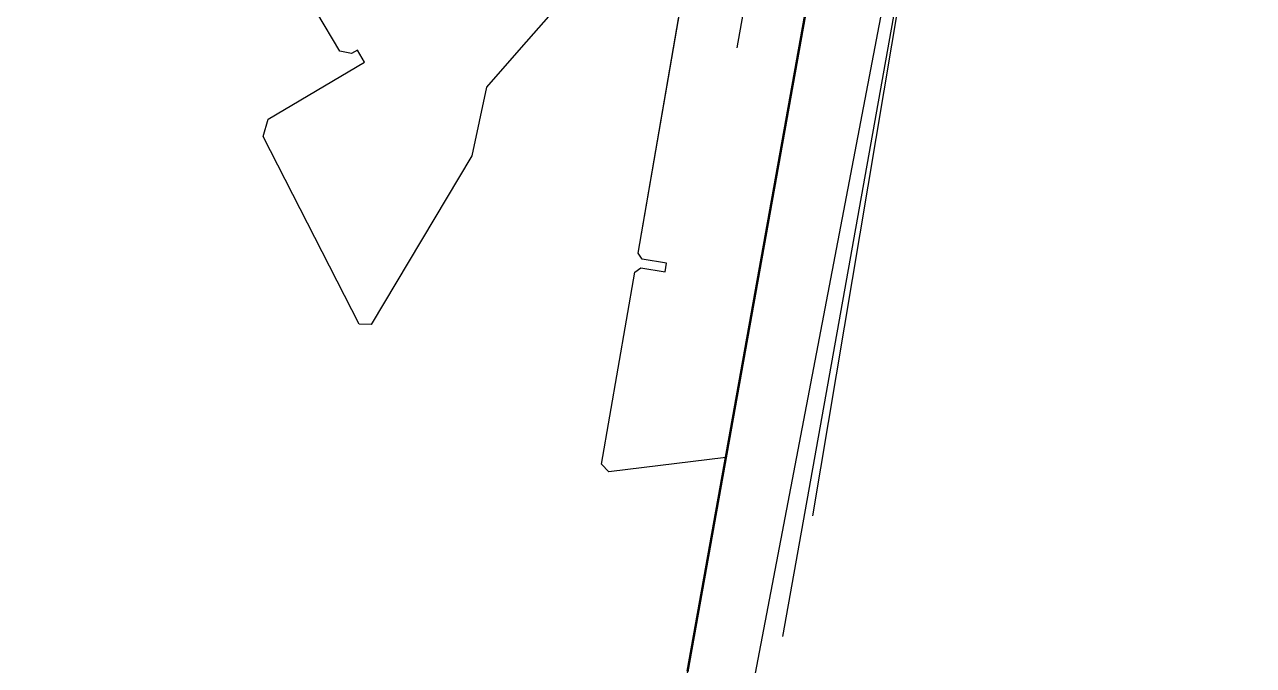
# Model space of a CAD drawing. Header units: millimetres. Extents: x 587399 to 927168, y 438565 to 1444955.
# Drawn here: x 922809 to 923509, y 1442725 to 1443090 of the extents above; entities that cross this region are included whole.
import ezdxf

# ---------------------------------------------------------------- set-up
doc = ezdxf.new("R2010")
doc.units = ezdxf.units.MM
doc.header["$LTSCALE"] = 2
doc.layers.add('end maj 26 02 2021', color=7, linetype='Continuous')

msp = doc.modelspace()

# ---------------------------------------------------------------- linework, layer by layer
at = {"layer": 'end maj 26 02 2021', "color": 7}
msp.add_line((923158.357, 1442959.768), (923207.914, 1443246.264), dxfattribs=at)
at = {"layer": 'end maj 26 02 2021', "linetype": 'ByBlock'}
msp.add_line((923241, 1442741), (923327.3, 1443224.25), dxfattribs=at)
at = {"layer": 'end maj 26 02 2021', "color": 7, "linetype": 'ByBlock'}
msp.add_line((923327.3, 1443224.25), (923257.891, 1442809.918), dxfattribs=at)
at = {"layer": 'end maj 26 02 2021', "color": 2, "linetype": 'ByBlock', "lineweight": 30}
msp.add_lwpolyline([(923182.953, 1442498.138), (923373.219, 1443494.474), (923374.079, 1443512.513), (923374.024, 1443525.983), (923376.881, 1443537.277), (923383.165, 1443548.044), (923394.767, 1443555.097), (923601.592, 1443641.276), (923616.593, 1443642.466), (923626.35, 1443637.457), (923635.06, 1443626.737), (923644.252, 1443611.185), (923896.918, 1442962.277), (923935.141, 1442863.592), (923957.85, 1442809.847), (923972.548, 1442778.381), (923990.796, 1442745.626), (924016.972, 1442698.596), (924028.818, 1442680.362), (924035.937, 1442657.451), (924041.887, 1442629.718), (924040.934, 1442570.89), (924038.26, 1442499.365)], dxfattribs=at)
at = {"layer": 'end maj 26 02 2021', "linetype": 'ByBlock', "lineweight": 50, "elevation": -1.484, "flags": 128}
msp.add_lwpolyline([(922749.78, 1442651.98), (922680.93, 1442789.62), (922630.47, 1442890.75), (922594.4, 1442963.04), (922520.17, 1443111.88), (922558.78, 1443132.57), (922636.37, 1443180.55), (922710.2, 1443223.82), (922819.826, 1443291.479), (922919.12, 1443130.165), (923164.323, 1443260.865), (923276.347, 1443223.342), (923264.015, 1443154.291), (923186.652, 1442721.081)], dxfattribs=at)
at = {"layer": 'end maj 26 02 2021', "color": 7, "flags": 128}
for points in [[(922749.78, 1442651.98), (922680.93, 1442789.62), (922630.47, 1442890.75), (922594.4, 1442963.04), (922520.17, 1443111.88), (922558.78, 1443132.57), (922636.37, 1443180.55), (922710.2, 1443223.82), (922819.826, 1443291.479), (922919.12, 1443130.165), (923164.323, 1443260.865), (923276.347, 1443223.342), (923264.015, 1443154.291), (923186.652, 1442721.081)], [(922819.826, 1443291.479), (922919.12, 1443130.165), (923164.323, 1443260.865), (923276.347, 1443223.342), (923264.015, 1443154.291), (923186.652, 1442721.081)], [(922819.826, 1443291.479), (922919.12, 1443130.165), (923164.323, 1443260.865), (923276.347, 1443223.342), (923264.015, 1443154.291), (923186.652, 1442721.081), (923137.832, 1442438.846), (923131.714, 1442436.923), (923080.257, 1442488.904)], [(922819.826, 1443291.479), (922919.12, 1443130.165), (923164.323, 1443260.865), (923276.347, 1443223.342), (923264.015, 1443154.291), (923186.652, 1442721.081)]]:
    msp.add_lwpolyline(points, dxfattribs=at)
at = {"layer": 'end maj 26 02 2021', "color": 3, "lineweight": 30, "elevation": -1.484, "flags": 128}
msp.add_lwpolyline([(922749.78, 1442651.98), (922680.93, 1442789.62), (922630.47, 1442890.75), (922594.4, 1442963.04), (922520.17, 1443111.88), (922558.78, 1443132.57), (922636.37, 1443180.55), (922710.2, 1443223.82), (922819.826, 1443291.479), (922919.12, 1443130.165), (923164.323, 1443260.865), (923276.347, 1443223.342), (923264.015, 1443154.291), (923186.652, 1442721.081)], dxfattribs=at)
at = {"layer": 'end maj 26 02 2021', "color": 150, "flags": 128}
msp.add_lwpolyline([(923207.914, 1443246.264), (923276.347, 1443223.342), (923208.449, 1442843.14), (923141.628, 1442834.971), (923137.517, 1442839.291), (923156.482, 1442948.929), (923159.949, 1442951.374), (923173.745, 1442948.987), (923174.597, 1442953.914), (923160.802, 1442956.301), (923158.357, 1442959.768)], close=True, dxfattribs=at)
msp.add_lwpolyline([(923242.8, 1443234.579), (923214.639, 1443076.889)], dxfattribs=at)
at = {"layer": 'end maj 26 02 2021', "color": 150, "elevation": 12.547, "flags": 128}
msp.add_lwpolyline([(923138.678, 1443199.602), (923144.491, 1443199.611), (923165.236, 1443164.756), (923163.811, 1443158.872), (923091.771, 1443077.023), (923071.866, 1443054.407), (923063.666, 1443015.22), (923006.12, 1442919.035), (922999.369, 1442919.192), (922944.678, 1443026.313), (922947.556, 1443036.041), (923002.481, 1443068.671), (922998.389, 1443075.546), (922994.95, 1443073.503), (922988.261, 1443074.966), (922975.142, 1443097.008), (922977.049, 1443103.579)], close=True, dxfattribs=at)

doc.saveas('drawing.dxf')
